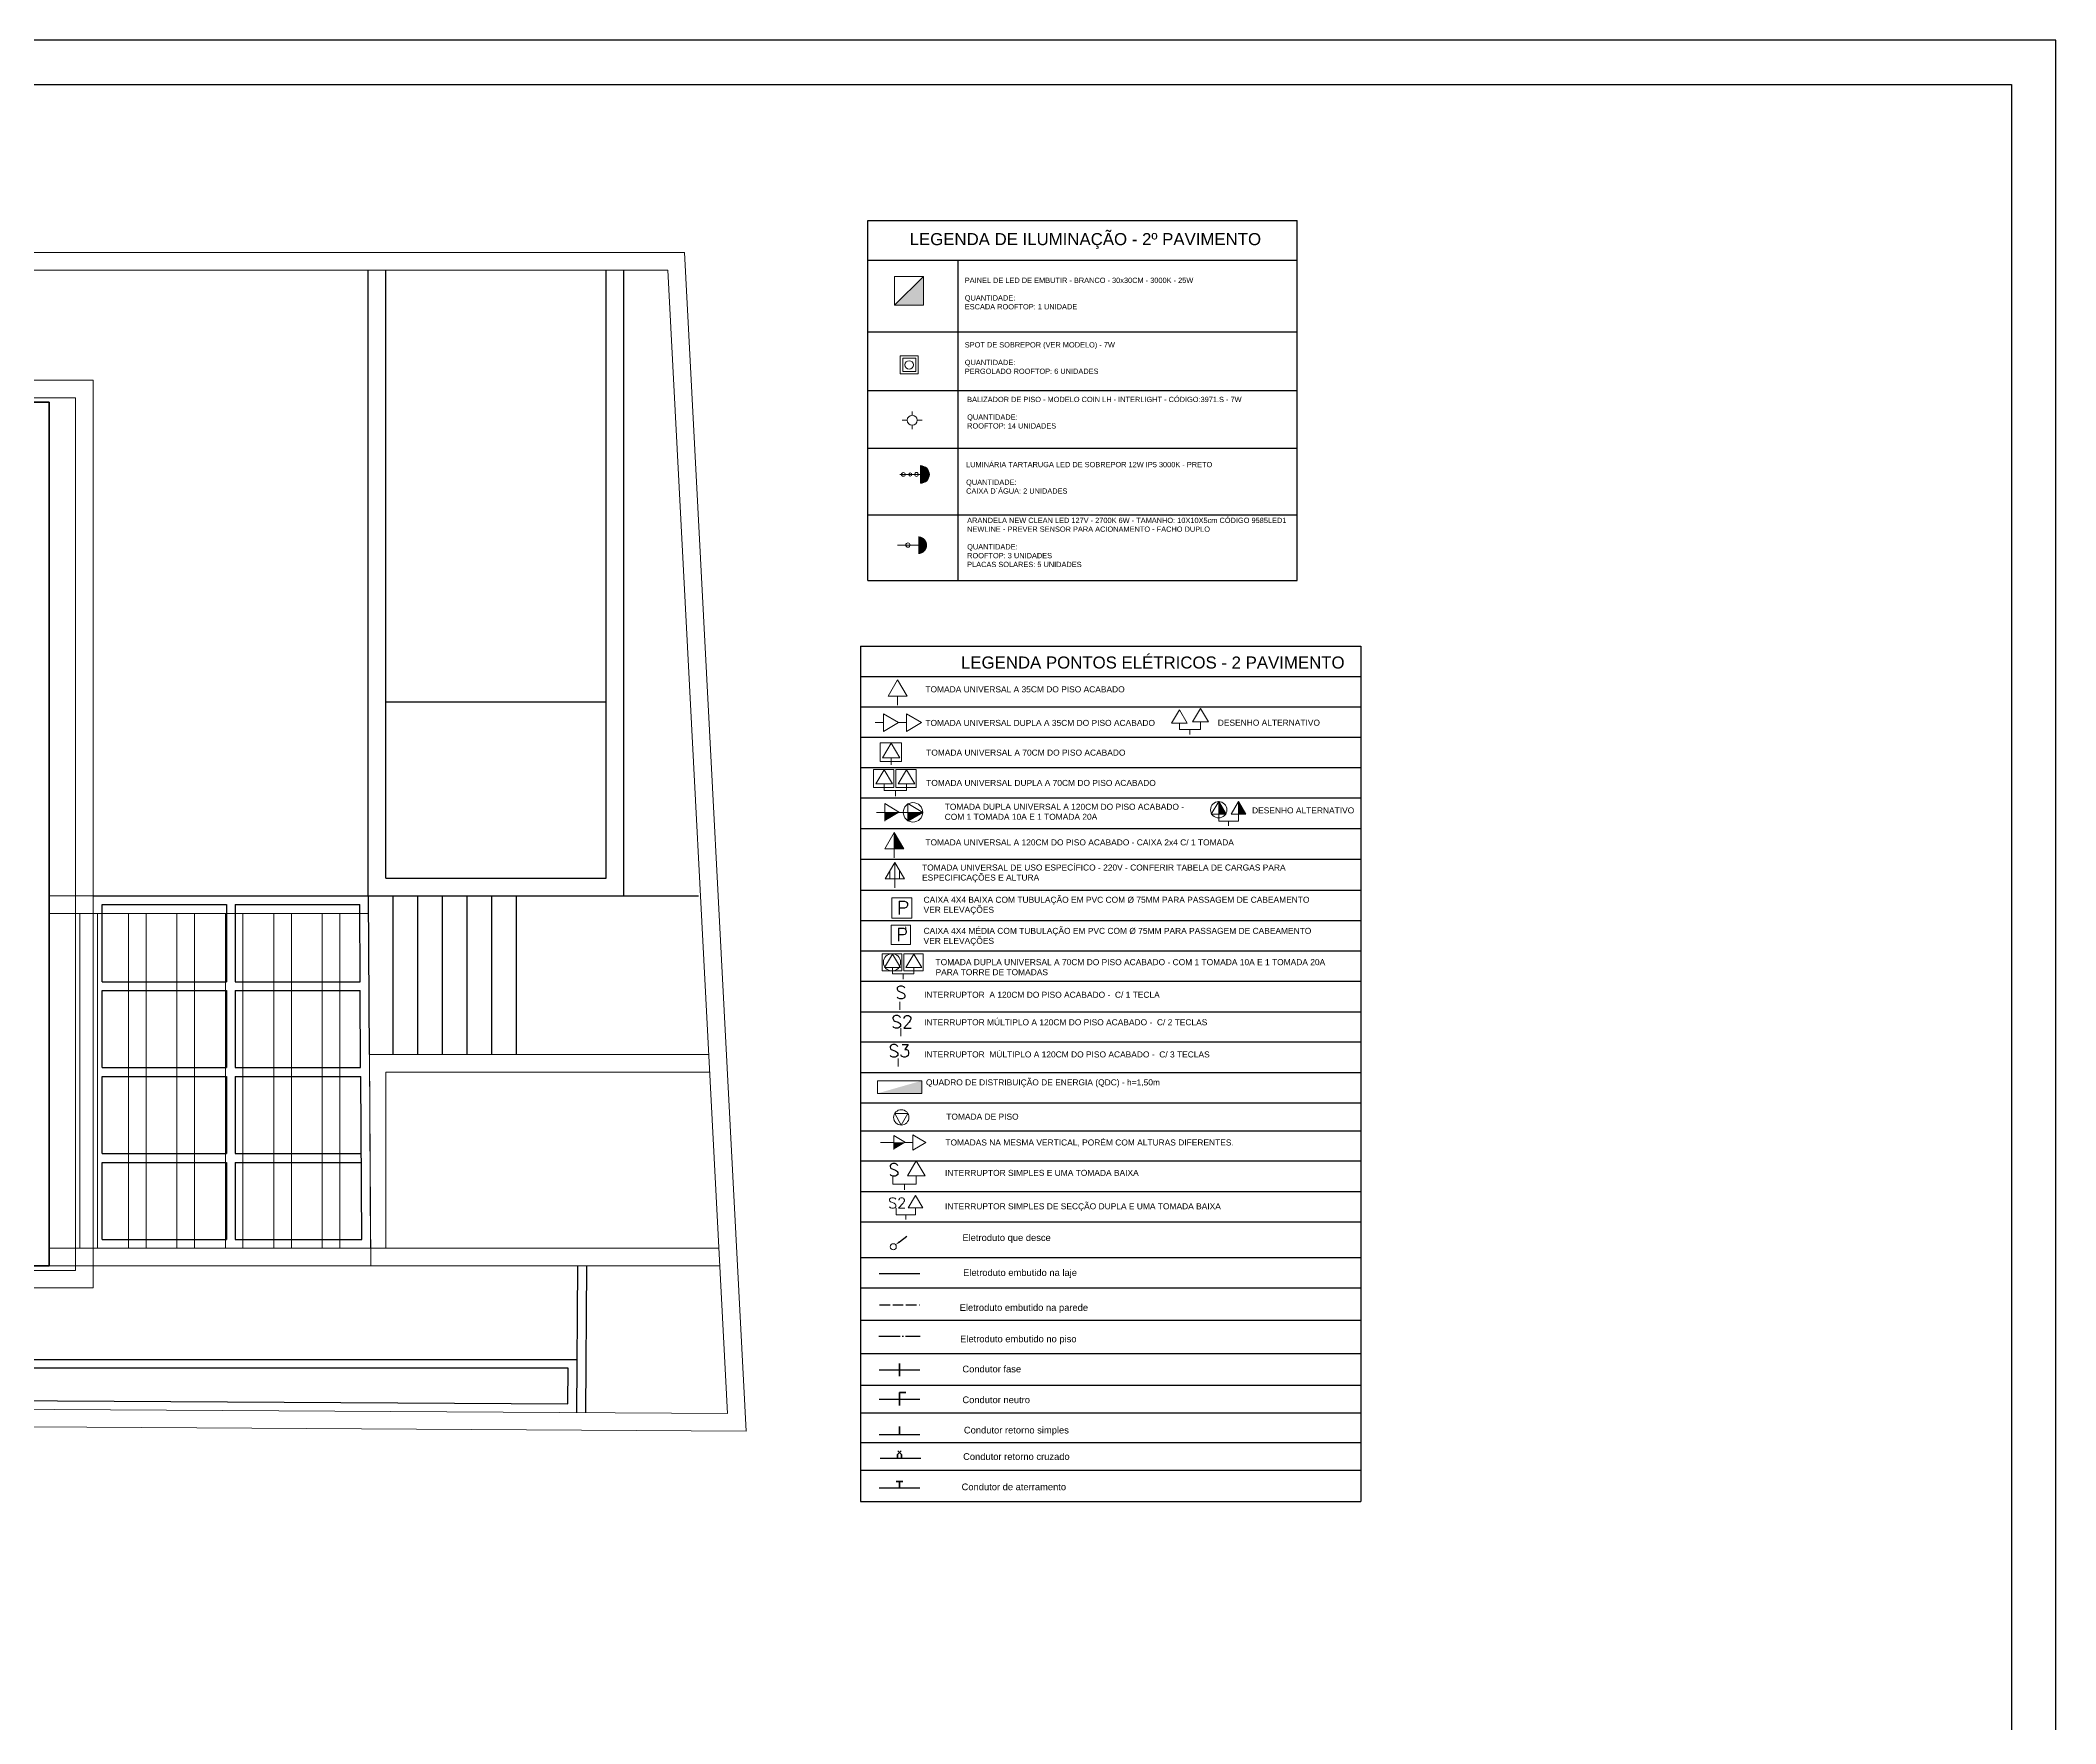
# Model space of a CAD drawing. Header units: millimetres. Extents: x 20625 to 81245, y 3427 to 18613.
# Drawn here: x 68251 to 70539, y 11499 to 13409 of the extents above; entities that cross this region are included whole.
import ezdxf

# ---------------------------------------------------------------- set-up
doc = ezdxf.new("R2010")
doc.units = ezdxf.units.MM
doc.linetypes.add('ACAD_ISO02W100', pattern=[15, 12, -3])
doc.linetypes.add('ACAD_ISO04W100', pattern=[30, 24, -3, 0, -3])
for name, color, linetype in [('1-MOBIL', 252, 'Continuous'), ('ARQ-1-TEXTO-02', 2, 'Continuous'), ('ARQ-1-VISTA-01', 1, 'Continuous'), ('ARQ-4-TXT-02', 1, 'Continuous'), ('P02', 2, 'Continuous'), ('TOP', 4, 'Continuous'), ('TOPOGRAFIA', 2, 'Continuous')]:
    doc.layers.add(name, color=color, linetype=linetype)
for name, color, linetype, lineweight in [('EJEL05130C', 130, 'Continuous', 30), ('EJEL0550C', 50, 'Continuous', 35), ('EJEL0580C', 80, 'Continuous', 9), ('EJEL25170C', 170, 'Continuous', 25), ('EJEL25170T', 170, 'ACAD_ISO02W100', 25), ('EJEL25170TP', 10, 'ACAD_ISO04W100', 25), ('EJEL3040C', 40, 'Continuous', 9), ('EJELFORMATO', 170, 'Continuous', 25)]:
    doc.layers.add(name, color=color, linetype=linetype, lineweight=lineweight)
doc.styles.add('RSA', font='arial.ttf')
doc.styles.add('SR80', font='SIMPLEX', dxfattribs={"height": 0.1})

# ---------------------------------------------------------------- blocks, each defined once
blk = doc.blocks.new('ytfytf')
at = {"layer": 'EJEL0580C'}
for p, q in [((-134, 4), (-269, 4)), ((0, 236), (0, 134)), ((274, 0), (134, 0)), ((0, -134), (0, -240))]:
    blk.add_line(p, q, dxfattribs=at)
blk.add_circle((0, 0), 134, dxfattribs=at)
blk = doc.blocks.new('iluminação 2° pavimento')
at = {"layer": 'EJEL0580C'}
h = blk.add_hatch(color=256, dxfattribs=at)
h.dxf.hatch_style = 1
h.paths.add_polyline_path([(48087.4, 14362.5), (48120.3, 14362.5), (48120.3, 14395.4)])
at = {"layer": 'EJEL0580C', "transparency": 33554559}
h = blk.add_hatch(color=256, dxfattribs=at)
h.dxf.hatch_style = 1
h.paths.add_polyline_path([(48116.8, 14180.6, -1), (48116.8, 14160.7)])
at = {"layer": 'EJEL0580C'}
h = blk.add_hatch(color=256, dxfattribs=at)
h.dxf.hatch_style = 1
h.paths.add_polyline_path([(48114.2, 14100.3, -1), (48114.2, 14080.3)])
at = {"layer": 'ARQ-1-TEXTO-02'}
for p, q in [((48056.9, 14458.8, 836659.2), (48544.2, 14458.8, 836659.2)), ((48056.9, 14050.3, 836659.2), (48056.9, 14458.8, 836659.2)), ((48544.2, 14050.3, 836659.2), (48544.2, 14458.8, 836659.2)), ((48056.9, 14413.6, 836659.2), (48544.2, 14413.6, 836659.2)), ((48159, 14413.6, 836659.2), (48159, 14050.3, 836659.2)), ((48056.9, 14332.4, 836659.2), (48544.2, 14332.4, 836659.2)), ((48056.9, 14265.8, 836659.2), (48544.2, 14265.8, 836659.2)), ((48056.9, 14200.3, 836659.2), (48544.2, 14200.3, 836659.2)), ((48056.9, 14124.8, 836659.2), (48544.2, 14124.8, 836659.2)), ((48056.9, 14050.3, 836659.2), (48544.2, 14050.3, 836659.2))]:
    blk.add_line(p, q, dxfattribs=at)
at = {"layer": 'EJEL0580C'}
for p, q in [((48087.4, 14362.5, 836641.5), (48120.3, 14395.4, 836641.5)), ((48114.2, 14090.3, 836659.2), (48090.8, 14090.3, 836659.2))]:
    blk.add_line(p, q, dxfattribs=at)
at = {"layer": 'EJEL0580C', "transparency": 33554559}
for p, q in [((48116.8, 14170.6, 836659.2), (48093.4, 14170.6, 836659.2)), ((48116.8, 14180.6, 836659.2), (48116.8, 14160.7, 836659.2))]:
    blk.add_line(p, q, dxfattribs=at)
at = {"layer": 'EJEL0580C', "elevation": 836641.5}
for points in [[(48120.3, 14395.4), (48120.3, 14362.5), (48087.4, 14362.5), (48087.4, 14395.4)], [(48096.5, 14302.4), (48096.5, 14287.5), (48111.3, 14287.5), (48111.3, 14302.4)]]:
    blk.add_lwpolyline(points, close=True, dxfattribs=at)
blk.add_lwpolyline([(48093.8, 14305.1), (48093.8, 14284.8), (48114, 14284.8), (48114, 14305.1), (48093.8, 14305.1)], dxfattribs=at)
at = {"layer": 'EJEL0580C'}
for centre, radius in [((48103.9, 14294.9, 836641.5), 4.76), ((48097.3, 14170.6, 836659.2), 2.11), ((48105.1, 14170.6, 836659.2), 1.77), ((48112.2, 14170.6, 836659.2), 2.24), ((48102.5, 14090.4, 836659.2), 2.46)]:
    blk.add_circle(centre, radius, dxfattribs=at)
at = {"layer": 'EJEL0580C', "transparency": 33554559}
blk.add_arc((48116.8, 14170.6, 836659.2), 9.98, 270, 90, dxfattribs=at)
at = {"layer": 'EJEL3040C', "xscale": 0.04189485884324842, "yscale": 0.04189485884324842, "zscale": 0.04189485884324842}
blk.add_blockref('ytfytf', (48107.3, 14232.1, 836659.2), dxfattribs=at)
at = {"layer": 'ARQ-4-TXT-02', "style": 'RSA'}
blk.add_text('LEGENDA DE ILUMINAÇÃO - 2º PAVIMENTO', height=13.65, dxfattribs=at).set_placement((48104.4, 14430.8, 836659.2))
at = {"layer": 'ARQ-4-TXT-02', "char_height": 6, "attachment_point": 1, "style": 'RSA'}
for s, width, heights, insert in [('PAINEL DE LED DE EMBUTIR - BRANCO - 30x30CM - 3000K - 25W\\P\\PQUANTIDADE:\\PESCADA ROOFTOP: 1 UNIDADE', 363.699, [92.3], (48167, 14393.9, 836659.2)), ('SPOT DE SOBREPOR (VER MODELO) - 7W\\P\\PQUANTIDADE:\\PPERGOLADO ROOFTOP: 6 UNIDADES', 363.699, [92.3], (48167, 14320.7, 836659.2)), ('\\pxt48;LUMINÁRIA TARTARUGA LED DE SOBREPOR 12W IP5 3000K - PRETO\\P\\PQUANTIDADE:\\PCAIXA D`ÁGUA: 2 UNIDADES', 554.136, [84.4], (48168.5, 14184.8, 836659.2)), ('ARANDELA NEW CLEAN LED 127V - 2700K 6W - TAMANHO: 10X10X5cm CÓDIGO 9585LED1\\PNEWLINE - PREVER SENSOR PARA ACIONAMENTO - FACHO DUPLO\\P\\PQUANTIDADE:\\P\\pxt27;ROOFTOP: 3 UNIDADES\\PPLACAS SOLARES: 5 UNIDADES', 554.136, [100.4], (48169.7, 14121.5, 836659.2))]:
    blk.add_mtext_dynamic_manual_height_columns(s, width=width, gutter_width=37.5, heights=heights, dxfattribs=dict(at, insert=insert))
at = {"layer": 'ARQ-4-TXT-02', "insert": (48169.7, 14258.7, 836659.2), "char_height": 6, "width": 365.688, "attachment_point": 1, "style": 'RSA'}
blk.add_mtext('\\pxt27;BALIZADOR DE PISO - MODELO COIN LH - INTERLIGHT - CÓDIGO:3971.S - 7W\\P\\PQUANTIDADE:\\PROOFTOP: 14 UNIDADES', dxfattribs=at)
blk = doc.blocks.new('A$C358D43A7')
at = {"layer": 'EJEL0580C'}
for p, q in [((0, 0), (-15.9, 0)), ((0, 0), (0, 16.9)), ((0, 16.9), (0, -16.9)), ((0, 16.9), (28.7, 0)), ((28.7, 0), (0, -16.9))]:
    blk.add_line(p, q, dxfattribs=at)
blk = doc.blocks.new('2 tugs baixas')
at = {"layer": 'EJEL0580C'}
for p, q in [((186286.4, 52580.3), (186277, 52580.3)), ((186286.4, 52580.3), (186286.4, 52590.3)), ((186286.4, 52590.3), (186286.4, 52570.3)), ((186286.4, 52590.3), (186303.3, 52580.3)), ((186303.3, 52580.3), (186286.4, 52570.3)), ((186312.6, 52580.3), (186303.3, 52580.3)), ((186312.6, 52590.3), (186312.6, 52570.3)), ((186312.6, 52590.3), (186329.5, 52580.3)), ((186329.5, 52580.3), (186312.6, 52570.3))]:
    blk.add_line(p, q, dxfattribs=at)
blk = doc.blocks.new('70cc')
at = {"layer": 'EJEL0580C'}
for p, q in [((186995.2, 52157.6), (187005.2, 52174.5)), ((187005.2, 52174.5), (187015.1, 52157.6)), ((186995.2, 52157.6), (187015.1, 52157.6)), ((187000.2, 52157.6), (187009.8, 52157.6)), ((187005.2, 52157.6), (187005.2, 52149.8))]:
    blk.add_line(p, q, dxfattribs=at)
blk.add_lwpolyline([(186992.6, 52153.5), (186992.6, 52174.9), (187016.7, 52174.9), (187016.7, 52153.5)], close=True, dxfattribs=at)
blk = doc.blocks.new('70cmmmm')
at = {"layer": 'EJEL0580C'}
for p, q in [((186060.5, 52274.7), (186060.5, 52248)), ((186068.3, 52274.7), (186060.5, 52274.7)), ((186068.3, 52284.6), (186068.3, 52264.7)), ((186068.3, 52284.6), (186085.2, 52274.7)), ((186068.3, 52279.6), (186068.3, 52270)), ((186085.2, 52274.7), (186068.3, 52264.7)), ((186060.5, 52261.3), (186054, 52261.3)), ((186060.5, 52248), (186060.5, 52261.3)), ((186068.3, 52248), (186060.5, 52248)), ((186068.3, 52258), (186068.3, 52238.1)), ((186068.3, 52258), (186085.2, 52248)), ((186068.3, 52253), (186068.3, 52243.4)), ((186085.2, 52248), (186068.3, 52238.1))]:
    blk.add_line(p, q, dxfattribs=at)
for points in [[(186064.2, 52287.2), (186085.6, 52287.2), (186085.6, 52263.1), (186064.2, 52263.1)], [(186064.2, 52260.6), (186085.6, 52260.6), (186085.6, 52236.4), (186064.2, 52236.4)]]:
    blk.add_lwpolyline(points, close=True, dxfattribs=at)
blk = doc.blocks.new('tomada de secção dupla baixa')
at = {"layer": 'EJEL0580C'}
for p, q in [((187307.2, 48210.5), (187317.1, 48227.4)), ((187317.1, 48227.4), (187327.1, 48210.5)), ((187333.8, 48212.1), (187343.8, 48229)), ((187343.8, 48229), (187353.7, 48212.1)), ((187307.2, 48210.5), (187327.1, 48210.5)), ((187317.1, 48210.5), (187317.1, 48202.7)), ((187317.1, 48202.7), (187343.8, 48202.7)), ((187343.8, 48202.7), (187330.5, 48202.7)), ((187330.5, 48202.7), (187330.5, 48196.3)), ((187343.8, 48212.1), (187333.8, 48212.1)), ((187333.8, 48212.1), (187353.7, 48212.1)), ((187343.8, 48212.1), (187343.8, 48202.7))]:
    blk.add_line(p, q, dxfattribs=at)
blk = doc.blocks.new('duas emoilhadas')
at = {"layer": 'EJEL0580C'}
h = blk.add_hatch(color=256, dxfattribs=at)
h.dxf.hatch_style = 1
h.paths.add_polyline_path([(185341, 52808.3), (185351, 52808.3), (185341, 52825.2)])
h = blk.add_hatch(color=256, dxfattribs=at)
h.dxf.hatch_style = 1
h.paths.add_polyline_path([(185341, 52782.1), (185351, 52782.1), (185341, 52799)])
for p, q in [((185331, 52808.3), (185341, 52825.2)), ((185341, 52808.3), (185331, 52808.3)), ((185331, 52808.3), (185351, 52808.3)), ((185341, 52825.2), (185351, 52808.3)), ((185341, 52808.3), (185341, 52825.2)), ((185341, 52808.3), (185341, 52799)), ((185331, 52782.1), (185341, 52799)), ((185341, 52782.1), (185331, 52782.1)), ((185331, 52782.1), (185351, 52782.1)), ((185341, 52782.1), (185341, 52799)), ((185341, 52782.1), (185341, 52772.7))]:
    blk.add_line(p, q, dxfattribs=at)
blk.add_circle((185341, 52814.2), 11, dxfattribs=at)
blk = doc.blocks.new('A$C30B02EAA')
at = {"layer": 'EJEL0580C'}
h = blk.add_hatch(color=256, dxfattribs=at)
h.dxf.hatch_style = 1
h.paths.add_polyline_path([(0, 0), (0, -16.9), (28.7, 0)])
for p, q in [((0, 0), (-15.9, 0)), ((0, 0), (0, 16.9)), ((0, 16.9), (0, -16.9)), ((0, 16.9), (28.7, 0)), ((28.7, 0), (0, -16.9)), ((0, 0), (28.7, 0))]:
    blk.add_line(p, q, dxfattribs=at)
blk = doc.blocks.new('A$C1FA829F1')
at = {"layer": 'EJEL0580C'}
for p, q in [((0, 0), (-15.9, 0)), ((0, 0), (0, 16.9)), ((0, 16.9), (0, -16.9)), ((0, 16.9), (28.7, 0)), ((0, 8.5), (14.3, 8.5)), ((28.7, 0), (0, -16.9)), ((0, 0), (28.7, 0)), ((0, -8.5), (14.3, -8.5))]:
    blk.add_line(p, q, dxfattribs=at)
blk = doc.blocks.new('A$C4247474B')
at = {"layer": 'EJEL0580C'}
for p, q in [((0, 0), (31.7, 0)), ((0, 0), (0, -31.7)), ((31.7, 0), (31.7, -31.7)), ((0, -31.7), (31.7, -31.7))]:
    blk.add_line(p, q, dxfattribs=at)
at = {"layer": 'EJEL0580C', "style": 'SR80'}
blk.add_text('P', height=21.2, rotation=270, dxfattribs=at).set_placement((5.5, -8.3))
blk = doc.blocks.new('caixa alta')
at = {"layer": 'EJEL0580C'}
blk.add_arc((203472.7, 35116.8), 5.64, 344.7678, 31.771, dxfattribs=at)
at = {"layer": 'EJEL0580C', "xscale": 1.154827054658877, "yscale": 1.154827054658877, "zscale": 1.154827054658877, "rotation": 90}
blk.add_blockref('A$C4247474B', (203450.4, 35086.2), dxfattribs=at)
blk = doc.blocks.new('70cm')
at = {"layer": 'EJEL0580C'}
for p, q in [((186060.5, 52261.3), (186054, 52261.3)), ((186060.5, 52274.7), (186060.5, 52248)), ((186068.3, 52274.7), (186060.5, 52274.7)), ((186060.5, 52248), (186060.5, 52261.3)), ((186068.3, 52284.6), (186068.3, 52264.7)), ((186068.3, 52284.6), (186085.2, 52274.7)), ((186068.3, 52279.6), (186068.3, 52270)), ((186085.2, 52274.7), (186068.3, 52264.7)), ((186068.3, 52248), (186060.5, 52248)), ((186068.3, 52258), (186068.3, 52238.1)), ((186068.3, 52258), (186085.2, 52248)), ((186068.3, 52253), (186068.3, 52243.4)), ((186085.2, 52248), (186068.3, 52238.1))]:
    blk.add_line(p, q, dxfattribs=at)
for points in [[(186064.2, 52287.2), (186085.6, 52287.2), (186085.6, 52263.1), (186064.2, 52263.1)], [(186064.2, 52260.6), (186085.6, 52260.6), (186085.6, 52236.4), (186064.2, 52236.4)]]:
    blk.add_lwpolyline(points, close=True, dxfattribs=at)
blk = doc.blocks.new('A$C3D7A1D48')
at = {"layer": 'EJEL0580C'}
blk.add_line((6.6, 0), (-6.6, 0), dxfattribs=at)
at = {"layer": 'EJEL0580C', "style": 'SR80'}
blk.add_text('S2', height=21.16, rotation=270, dxfattribs=at).set_placement((6.6, 16.1))
blk = doc.blocks.new('A$C15267267')
at = {"layer": 'EJEL0580C'}
for p, q in [((-37, -21.2), (-37, 0)), ((37, 0), (-37, 0)), ((37, -21.2), (37, 0)), ((37, -21.2), (-37, -21.2))]:
    blk.add_line(p, q, dxfattribs=at)
blk.add_solid([(37, 0), (37, -21.2), (-37, -21.2)], dxfattribs=at)
blk = doc.blocks.new('20 e 10 A')
at = {"layer": 'EJEL0580C'}
h = blk.add_hatch(color=256, dxfattribs=at)
h.dxf.hatch_style = 1
h.paths.add_polyline_path([(185079.6, 47101.4), (185089.6, 47101.4), (185079.6, 47118.3)])
h = blk.add_hatch(color=256, dxfattribs=at)
h.dxf.hatch_style = 1
h.paths.add_polyline_path([(185106.2, 47101.4), (185116.2, 47101.4), (185106.2, 47118.3)])
for p, q in [((185069.6, 47101.4), (185079.6, 47118.3)), ((185079.6, 47118.3), (185089.6, 47101.4)), ((185079.6, 47101.4), (185079.6, 47118.3)), ((185096.3, 47101.4), (185106.2, 47118.3)), ((185106.2, 47118.3), (185116.2, 47101.4)), ((185106.2, 47101.4), (185106.2, 47118.3)), ((185079.6, 47101.4), (185069.6, 47101.4)), ((185069.6, 47101.4), (185089.6, 47101.4)), ((185079.6, 47101.4), (185079.6, 47092.1)), ((185079.6, 47092.1), (185106.2, 47092.1)), ((185106.2, 47092.1), (185092.9, 47092.1)), ((185092.9, 47092.1), (185092.9, 47085.6)), ((185106.2, 47101.4), (185096.3, 47101.4)), ((185096.3, 47101.4), (185116.2, 47101.4)), ((185106.2, 47101.4), (185106.2, 47092.1))]:
    blk.add_line(p, q, dxfattribs=at)
blk.add_circle((185079.6, 47107.3), 11, dxfattribs=at)
blk = doc.blocks.new('20 10 Aa')
at = {"layer": 'EJEL0580C'}
blk.add_blockref('20 e 10 A', (0, 0), dxfattribs=at)
blk = doc.blocks.new('A$C10F97C74')
at = {"layer": 'EJEL0580C'}
for p, q in [((5.5, -9.6), (-5.5, 9.6)), ((-5.5, 9.6), (16.6, 9.6)), ((16.6, 9.6), (5.5, -9.6))]:
    blk.add_line(p, q, dxfattribs=at)
blk.add_circle((5.5, 3.2), 12.8, dxfattribs=at)
blk = doc.blocks.new('S tomada')
at = {"layer": 'EJEL0580C'}
for p, q in [((192836.1, 52579.9), (192809.5, 52579.9)), ((192809.5, 52579.9), (192822.8, 52579.9)), ((192809.5, 52570.5), (192809.5, 52579.9)), ((192822.8, 52579.9), (192822.8, 52586.4)), ((192836.1, 52570.9), (192836.1, 52579.9)), ((192819.4, 52570.5), (192799.5, 52570.5)), ((192809.5, 52553.6), (192799.5, 52570.5)), ((192809.5, 52570.5), (192819.4, 52570.5)), ((192819.4, 52570.5), (192809.5, 52553.6))]:
    blk.add_line(p, q, dxfattribs=at)
at = {"layer": 'EJEL0580C', "style": 'SR80'}
blk.add_text('S', height=14.4, rotation=180, dxfattribs=at).set_placement((192841.1, 52570.9))
blk = doc.blocks.new('interruptor e tomada baixa')
at = {"layer": 'EJEL0580C'}
for p, q in [((185702.3, 52790.4), (185712.3, 52807.3)), ((185712.3, 52790.4), (185702.3, 52790.4)), ((185702.3, 52790.4), (185722.3, 52790.4)), ((185712.3, 52807.3), (185722.3, 52790.4)), ((185712.3, 52790.4), (185712.3, 52781.1)), ((185685.7, 52781.1), (185712.3, 52781.1)), ((185712.3, 52781.1), (185699, 52781.1)), ((185699, 52781.1), (185699, 52774.6))]:
    blk.add_line(p, q, dxfattribs=at)
at = {"layer": 'EJEL0580C', "xscale": 0.67988, "yscale": 0.67988, "zscale": 0.67988, "rotation": 90}
blk.add_blockref('A$C3D7A1D48', (185685.7, 52785.6), dxfattribs=at)

msp = doc.modelspace()

# ---------------------------------------------------------------- hatches: boundary and pattern name
at = {"layer": 'EJEL0580C'}
h = msp.add_hatch(color=256, dxfattribs=at)
h.dxf.hatch_style = 1
h.paths.add_polyline_path([(69220, 12158.4), (69220, 12150.4), (69233.4, 12158.4)])

# ---------------------------------------------------------------- linework, layer by layer
at = {"layer": '1-MOBIL', "color": 252, "linetype": 'Continuous', "ltscale": 5, "true_color": 0x939598}
for p, q in [((68623.5, 12438.3), (68623.5, 13148.1)), ((68643.5, 12458.3), (68643.5, 13148.1)), ((68893.5, 12458.3), (68893.5, 13148.1)), ((68913.5, 12438.3), (68913.5, 13148.1)), ((68643.5, 12658.3), (68893.5, 12658.3)), ((68643.5, 12458.3), (68893.5, 12458.3)), ((68623.8, 12438.3), (68998.6, 12438.3)), ((68651.5, 12438.3), (68651.5, 12258.3)), ((68679.5, 12438.3), (68679.5, 12258.3)), ((68707.5, 12438.3), (68707.5, 12258.3)), ((68735.5, 12438.3), (68735.5, 12258.3)), ((68763.5, 12438.3), (68763.5, 12258.3)), ((68791.5, 12438.3), (68791.5, 12258.3)), ((67101.3, 11912.3), (68860.5, 11912.3))]:
    msp.add_line(p, q, dxfattribs=at)
msp.add_lwpolyline([(67111.5, 11902.3), (67111.3, 11872.2), (68850.2, 11861.9), (68850.4, 11902.3)], close=True, dxfattribs=at)
at = {"layer": 'ARQ-1-TEXTO-02'}
msp.add_line((69182.2, 12068.2), (69750.4, 12068.2), dxfattribs=at)
at = {"layer": 'ARQ-1-VISTA-01', "color": 252, "true_color": 0x939598}
msp.add_line((67700.2, 11912.3), (68860.5, 11912.3), dxfattribs=at)
at = {"layer": 'ARQ-4-TXT-02', "color": 252, "true_color": 0x939598}
for p, q in [((68623.5, 12438.3), (68623.5, 13148.1)), ((68643.5, 12458.3), (68643.5, 13148.1)), ((68893.5, 12458.3), (68893.5, 13148.1)), ((68913.5, 12438.3), (68913.5, 13148.1)), ((68643.5, 12658.3), (68893.5, 12658.3)), ((68643.5, 12458.3), (68893.5, 12458.3)), ((68311.3, 12438.3), (68623.8, 12438.3)), ((68321.3, 12428.3), (68462.6, 12428.3)), ((68321.3, 12340.8), (68321.3, 12428.3)), ((68462.6, 12428.3), (68462.6, 12340.8)), ((68472.6, 12428.3), (68613.8, 12428.3)), ((68472.6, 12428.3), (68472.6, 12340.8)), ((68614.3, 12340.8), (68613.8, 12428.3)), ((68624.8, 12258.3), (68623.8, 12438.3)), ((68623.8, 12438.3), (68998.6, 12438.3)), ((68651.5, 12438.3), (68651.5, 12258.3)), ((68679.5, 12438.3), (68679.5, 12258.3)), ((68707.5, 12438.3), (68707.5, 12258.3)), ((68735.5, 12438.3), (68735.5, 12258.3)), ((68763.5, 12438.3), (68763.5, 12258.3)), ((68791.5, 12438.3), (68791.5, 12258.3)), ((68321.3, 12340.8), (68462.6, 12340.8)), ((68472.6, 12340.8), (68614.3, 12340.8)), ((68321.3, 12330.8), (68462.6, 12330.8)), ((68321.3, 12243.3), (68321.3, 12330.8)), ((68462.6, 12330.8), (68462.6, 12243.3)), ((68472.6, 12330.8), (68614.4, 12330.8)), ((68472.6, 12330.8), (68472.6, 12243.3)), ((68614.9, 12243.3), (68614.4, 12330.8)), ((68321.3, 12243.3), (68462.6, 12243.3)), ((68472.6, 12243.3), (68614.9, 12243.3)), ((68321.3, 12233.3), (68462.6, 12233.3)), ((68321.3, 12145.8), (68321.3, 12233.3)), ((68462.6, 12233.3), (68462.6, 12145.8)), ((68472.6, 12233.3), (68615, 12233.3)), ((68472.6, 12233.3), (68472.6, 12145.8)), ((68616.1, 12048.3), (68615, 12233.3)), ((68321.3, 12145.8), (68462.6, 12145.8)), ((68321.3, 12135.8), (68462.6, 12135.8)), ((68321.3, 12048.3), (68321.3, 12135.8)), ((68462.6, 12135.8), (68462.6, 12048.3)), ((68472.6, 12145.8), (68615.5, 12145.8)), ((68472.6, 12135.8), (68615.6, 12135.8)), ((68472.6, 12135.8), (68472.6, 12048.3)), ((68321.3, 12048.3), (68462.6, 12048.3)), ((68472.6, 12048.3), (68616.1, 12048.3)), ((68861.1, 12018.3), (68860.1, 11851.9)), ((68861.1, 12018.3), (68860.1, 11851.9)), ((68871.1, 12018.2), (68870.1, 11851.8)), ((68871.1, 12018.2), (68870.1, 11851.8))]:
    msp.add_line(p, q, dxfattribs=at)
at = {"layer": 'EJEL0550C'}
for p, q in [((69226.6, 11907.7), (69226.6, 11893.3)), ((69226.6, 11874.5), (69226.6, 11860.1)), ((69226.6, 11874.5), (69233.8, 11874.5)), ((69226.6, 11827), (69226.6, 11836.2)), ((69230.2, 11773.7), (69223, 11773.7)), ((69226.6, 11766.5), (69226.6, 11773.7))]:
    msp.add_line(p, q, dxfattribs=at)
at = {"layer": 'EJEL0550C', "ltscale": 0.015}
for p, q in [((69224.4, 11804.3), (69228.6, 11808.5)), ((69228.9, 11804.3), (69224.7, 11808.5)), ((69224.4, 11800.1), (69224.4, 11804.3)), ((69228.9, 11800.1), (69228.9, 11804.3))]:
    msp.add_line(p, q, dxfattribs=at)
at = {"layer": 'EJEL0580C'}
for p, q in [((69226.8, 12317.9), (69226.8, 12308.9)), ((69224.9, 12253.7), (69224.9, 12244.7)), ((69212.5, 12158.4), (69205.2, 12158.4)), ((69220, 12158.4), (69212.5, 12158.4)), ((69220, 12166.3), (69220, 12150.4)), ((69220, 12166.3), (69233.4, 12158.4))]:
    msp.add_line(p, q, dxfattribs=at)
at = {"layer": 'EJEL0580C', "linetype": 'ByBlock', "lineweight": -2}
msp.add_line((69226.6, 12045.6), (69235, 12051.9), dxfattribs=at)
at = {"layer": 'EJEL0580C'}
for centre, radius in [((69218.1, 12362.8), 9.74), ((69219.5, 12040), 3.49)]:
    msp.add_circle(centre, radius, dxfattribs=at)
msp.add_solid([(69227.2, 12044.8), (69222.1, 12042.3), (69226.1, 12046.3)], dxfattribs=at)
at = {"layer": 'EJEL25170C'}
for p, q in [((69203.6, 12009.8), (69249.7, 12009.8)), ((69203.6, 11900.5), (69249.7, 11900.5)), ((69203.6, 11867.3), (69249.7, 11867.3)), ((69203.6, 11827), (69249.7, 11827)), ((69204.6, 11800.1), (69250.7, 11800.1)), ((69203.6, 11766.5), (69249.7, 11766.5))]:
    msp.add_line(p, q, dxfattribs=at)
at = {"layer": 'EJEL25170T'}
msp.add_line((69203.9, 11974.1), (69249.3, 11974.1), dxfattribs=at)
at = {"layer": 'EJEL25170TP'}
msp.add_line((69203.2, 11938.7), (69250, 11938.7), dxfattribs=at)
at = {"layer": 'EJELFORMATO', "color": 7, "elevation": 836659.2}
msp.add_lwpolyline([(64594.1, 9204), (70539.1, 9204), (70539.1, 13409), (64594.1, 13409)], close=True, dxfattribs=at)
at = {"layer": 'EJELFORMATO', "elevation": 836659.2}
msp.add_lwpolyline([(70489.1, 9254), (64719.1, 9254), (64719.1, 13359), (70489.1, 13359)], close=True, dxfattribs=at)
at = {"layer": 'P02'}
for p, q in [((69182.2, 12721.5), (69750.4, 12721.5)), ((69182.2, 12721.5), (69182.2, 11750.9)), ((69750.4, 12721.5), (69750.4, 11750.9)), ((69182.2, 12687.1), (69750.4, 12687.1)), ((69182.2, 12652.6), (69750.4, 12652.6)), ((69182.2, 12618.2), (69750.4, 12618.2)), ((69182.2, 12583.7), (69750.4, 12583.7)), ((69182.2, 12549.3), (69750.4, 12549.3)), ((69182.2, 12514.8), (69750.4, 12514.8)), ((69182.2, 12479.7), (69750.4, 12479.7)), ((69182.2, 12444.6), (69750.4, 12444.6)), ((69182.2, 12410.2), (69750.4, 12410.2)), ((69182.2, 12375.7), (69750.4, 12375.7)), ((69182.2, 12341.3), (69750.4, 12341.3)), ((69182.2, 12306.8), (69750.4, 12306.8)), ((69182.2, 12272.4), (69750.4, 12272.4)), ((69182.2, 12237.9), (69750.4, 12237.9)), ((69182.2, 12203.5), (69750.4, 12203.5)), ((69182.2, 12171.6), (69750.4, 12171.6)), ((69182.2, 12137.7), (69750.4, 12137.7)), ((69182.2, 12102.7), (69750.4, 12102.7)), ((69182.2, 12027.9), (69750.4, 12027.9)), ((69182.2, 11993.6), (69750.4, 11993.6)), ((69182.2, 11956.9), (69750.4, 11956.9)), ((69182.2, 11919), (69750.4, 11919)), ((69182.2, 11883), (69750.4, 11883)), ((69182.2, 11851.6), (69750.4, 11851.6)), ((69182.2, 11817.9), (69750.4, 11817.9)), ((69182.2, 11786.4), (69750.4, 11786.4)), ((69182.2, 11750.9), (69750.4, 11750.9))]:
    msp.add_line(p, q, dxfattribs=at)
at = {"layer": 'TOP', "color": 252, "lineweight": 35, "true_color": 0x939598}
for p, q in [((67291.3, 12998.3), (68261.3, 12998.3)), ((68261.3, 12018.3), (68261.3, 12998.3)), ((67471.3, 12018.3), (68261.3, 12018.3))]:
    msp.add_line(p, q, dxfattribs=at)
at = {"layer": 'TOPOGRAFIA', "color": 252, "lineweight": 15, "true_color": 0x939598}
for p, q in [((66057.4, 13148.3), (68963.5, 13148.3)), ((66107.5, 13148.3), (68963.5, 13148.3)), ((68963.5, 13148.3), (69031.4, 11850.8)), ((66522, 13023.3), (68311.3, 13023.3)), ((68311.3, 11993.3), (68311.3, 13023.3)), ((67711.3, 13003.3), (68291.3, 13003.3)), ((68291.3, 12013.3), (68291.3, 13003.3)), ((68261.3, 12438.3), (68623.5, 12438.3)), ((68626.3, 12018.3), (68623.8, 12438.3)), ((68261.3, 12418.3), (68623.9, 12418.3)), ((68296.3, 12038.3), (68296.3, 12418.3)), ((68316.3, 12038.3), (68316.3, 12418.3)), ((68351.3, 12038.3), (68351.3, 12418.3)), ((68371.3, 12038.3), (68371.3, 12418.3)), ((68406.3, 12038.3), (68406.3, 12418.3)), ((68426.3, 12038.3), (68426.3, 12418.3)), ((68461.3, 12038.3), (68461.3, 12418.3)), ((68481.3, 12038.3), (68481.3, 12418.3)), ((68516.3, 12038.3), (68516.3, 12418.3)), ((68536.3, 12038.3), (68536.3, 12418.3)), ((68571.3, 12038.3), (68571.3, 12418.3)), ((68591.3, 12038.3), (68591.3, 12418.3)), ((68624.8, 12258.3), (69010.1, 12258.3)), ((68626.1, 12038.3), (68624.8, 12258.3)), ((68624.8, 12258.3), (69010.1, 12258.3)), ((68624.8, 12238.3), (68625, 12238.3)), ((68643.5, 12038.3), (68643.5, 12238.3)), ((68643.5, 12238.3), (69011.1, 12238.3)), ((68643.5, 12238.3), (69011.1, 12238.3)), ((68643.5, 12038.3), (68643.5, 12238.3)), ((68261.3, 12038.3), (69021.6, 12038.3)), ((68311.3, 12038.3), (69021.6, 12038.3)), ((67711.3, 12013.3), (68291.3, 12013.3)), ((68261.3, 12018.3), (69022.6, 12018.3)), ((68311.3, 12018.3), (69022.6, 12018.3)), ((66522, 11993.3), (68311.3, 11993.3)), ((69031.4, 11850.8), (66120.3, 11868.5)), ((69031.4, 11850.8), (66120.3, 11868.5))]:
    msp.add_line(p, q, dxfattribs=at)
for points in [[(66056.4, 13168.3), (68982.5, 13168.3), (69052.5, 11830.7), (66121.3, 11848.5)], [(66086.5, 13168.3), (68982.5, 13168.3), (69052.5, 11830.7), (66121.3, 11848.5)]]:
    msp.add_lwpolyline(points, dxfattribs=at)

# ---------------------------------------------------------------- block references
at = {"layer": 'EJEL05130C'}
msp.add_blockref('iluminação 2° pavimento', (21133.7, -1254.2, -836659.2), dxfattribs=at)
at = {"layer": 'EJEL0580C'}
for name, p, xscale, yscale, zscale, rotation in [('A$C358D43A7', (69224.5, 12664.8), 0.645886, 0.645886, 0.645886, 90), ('A$C30B02EAA', (69220.7, 12491.7), 0.645886, 0.645886, 0.645886, 90), ('A$C1FA829F1', (69221.2, 12457.6), 0.645886, 0.645886, 0.645886, 89.99999999999999), ('A$C4247474B', (69217.8, 12413.1), 0.7182304445582308, 0.7182304445582308, 0.7182304445582308, 90), ('70cm', (116886.4, -157313.9), 0.9118731658723735, 0.9118731658723735, 0.9118731658723735, 89.99999999999999), ('A$C3D7A1D48', (69228.1, 12283.5), 0.67988, 0.67988, 0.67988, 90)]:
    msp.add_blockref(name, p, dxfattribs=dict(at, xscale=xscale, yscale=yscale, zscale=zscale, rotation=rotation))
for name, p, xscale, yscale, zscale in [('tomada de secção dupla baixa', (-98531.3, -30624.1), 0.8972786859280049, 0.8972786859280049, 0.8972786859280049), ('20 10 Aa', (-86359, -27156.7), 0.8425991832101614, 0.8425991832101614, 0.8425991832101614), ('caixa alta', (-52541.4, -8614.9), 0.5984678048524226, 0.5984678048524226, 0.5984678048524226), ('A$C15267267', (69226.8, 12228.5), 0.67988, 0.67988, 0.67988), ('A$C10F97C74', (69224.9, 12184.7), 0.67988, 0.67988, 0.67988), ('A$C358D43A7', (69241.6, 12158.4), 0.5137369585917246, 0.5137369585917246, 0.5137369585917246), ('interruptor e tomada baixa', (-84483.9, -31614.7), 0.8277789730688578, 0.8277789730688578, 0.8277789730688578)]:
    msp.add_blockref(name, p, dxfattribs=dict(at, xscale=xscale, yscale=yscale, zscale=zscale))
for name, p, rotation in [('70cc', (-117788, -39562.9), 359.999999999684), ('S tomada', (262055.2, 64691), 180)]:
    msp.add_blockref(name, p, dxfattribs=dict(at, rotation=rotation))
at = {"layer": 'EJEL25170T', "color": 240, "true_color": 0xed1f24}
msp.add_blockref('2 tugs baixas', (-117077.9, -39945.5), dxfattribs=at)
at = {"layer": 'EJEL25170T', "color": 240, "true_color": 0xed1f24, "xscale": 0.9564767812532686, "yscale": 0.9564767812532686, "zscale": 0.9564767812532686, "rotation": 90}
msp.add_blockref('70cmmmm', (119208.6, -165404.8), dxfattribs=at)
at = {"layer": 'EJEL25170T', "color": 240, "true_color": 0xed1f24, "rotation": 270}
msp.add_blockref('duas emoilhadas', (16427.7, 197874), dxfattribs=at)

# ---------------------------------------------------------------- texts
at = {"layer": 'ARQ-4-TXT-02', "style": 'RSA'}
for s, height, p in [('LEGENDA PONTOS ELÉTRICOS - 2 PAVIMENTO', 13.65, (69296.4, 12696.2)), ('Eletroduto que desce', 7.599, (69298, 12046.6)), ('Eletroduto embutido na laje', 7.599, (69298.8, 12006.9)), ('Eletroduto embutido na parede', 7.599, (69294.9, 11967.3)), ('Eletroduto embutido no piso', 7.599, (69295.4, 11931.7)), ('Condutor fase', 7.599, (69298, 11897.5)), ('Condutor neutro', 7.599, (69298, 11862.6)), ('Condutor retorno simples', 7.599, (69299.7, 11828.2)), ('Condutor retorno cruzado', 7.599, (69298.8, 11798.2)), ('Condutor de aterramento', 7.599, (69297.1, 11763.8))]:
    msp.add_text(s, height=height, dxfattribs=at).set_placement(p)
at = {"layer": 'ARQ-4-TXT-02', "char_height": 6.825, "attachment_point": 1, "style": 'RSA'}
for s, width, insert in [('TOMADA UNIVERSAL A 35CM DO PISO ACABADO', 405.089, (69256, 12676)), ('TOMADA UNIVERSAL DUPLA A 35CM DO PISO ACABADO', 426.314, (69256, 12637.9)), ('DESENHO ALTERNATIVO', 426.314, (69587.9, 12638.1)), ('TOMADA UNIVERSAL A 70CM DO PISO ACABADO ', 405.089, (69256.9, 12604.2)), ('TOMADA UNIVERSAL DUPLA A 70CM DO PISO ACABADO ', 405.089, (69256.9, 12569.8)), ('TOMADA DUPLA UNIVERSAL A 120CM DO PISO ACABADO - COM 1 TOMADA 10A E 1 TOMADA 20A ', 286.506, (69277.9, 12542.7)), ('DESENHO ALTERNATIVO', 426.314, (69626.8, 12538.6)), ('TOMADA UNIVERSAL A 120CM DO PISO ACABADO - CAIXA 2x4 C/ 1 TOMADA', 474.968, (69256, 12502.3)), ('TOMADA UNIVERSAL DE USO ESPECÍFICO - 220V - CONFERIR TABELA DE CARGAS PARA ESPECIFICAÇÕES E ALTURA', 474.968, (69252.2, 12473.8)), ('CAIXA 4X4 BAIXA COM TUBULAÇÃO EM PVC COM %%C 75MM PARA PASSAGEM DE CABEAMENTO\\PVER ELEVAÇÕES', 616.095, (69253.9, 12437.2)), ('CAIXA 4X4 MÉDIA COM TUBULAÇÃO EM PVC COM %%C 75MM PARA PASSAGEM DE CABEAMENTO\\PVER ELEVAÇÕES', 616.095, (69253.9, 12401.9)), ('TOMADA DUPLA UNIVERSAL A 70CM DO PISO ACABADO - COM 1 TOMADA 10A E 1 TOMADA 20A \\PPARA TORRE DE TOMADAS', 474.968, (69267.5, 12366.4)), ('INTERRUPTOR  A 120CM DO PISO ACABADO -  C/ 1 TECLA', 529.766, (69254.5, 12329.4)), ('INTERRUPTOR MÚLTIPLO A 120CM DO PISO ACABADO -  C/ 2 TECLAS', 529.766, (69254.5, 12298.2)), ('INTERRUPTOR  MÚLTIPLO A 120CM DO PISO ACABADO -  C/ 3 TECLAS', 529.766, (69254.5, 12261.7)), ('QUADRO DE DISTRIBUIÇÃO DE ENERGIA (QDC) - h=1,50m', 554.136, (69256.6, 12230)), ('TOMADA DE PISO', 405.089, (69279.7, 12191.1)), ('TOMADAS NA MESMA VERTICAL, PORÉM COM ALTURAS DIFERENTES.', 405.089, (69278.7, 12161.8)), ('INTERRUPTOR SIMPLES E UMA TOMADA BAIXA', 405.089, (69278.3, 12127.3)), ('INTERRUPTOR SIMPLES DE SECÇÃO DUPLA E UMA TOMADA BAIXA', 405.089, (69278.3, 12089.4))]:
    msp.add_mtext_dynamic_manual_height_columns(s, width=width, gutter_width=37.5, heights=[35.2], dxfattribs=dict(at, insert=insert))
at = {"layer": 'EJEL0580C', "style": 'SR80'}
for s, height, p in [('S', 14.4, (69222.1, 12321.4)), ('S3', 14.39, (69214.1, 12255.1))]:
    msp.add_text(s, height=height, dxfattribs=at).set_placement(p)

doc.saveas('drawing.dxf')
